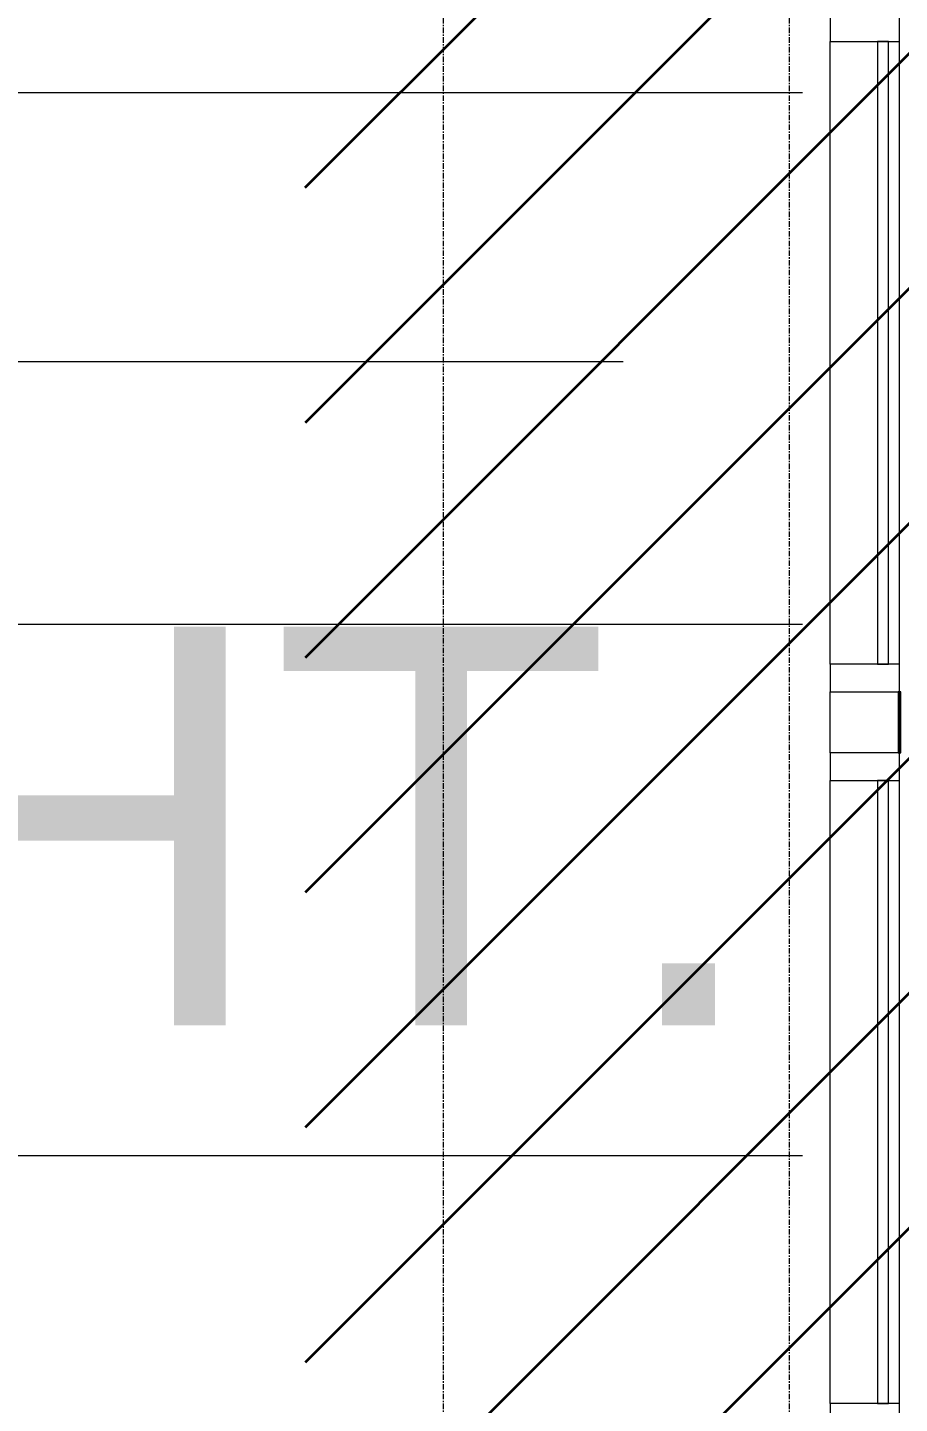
# Model space of a CAD drawing. Header units: inches. Extents: x 3268 to 7018, y 976 to 6708.
# Drawn here: x 5955.7 to 6034.4, y 4345.6 to 4469.9 of the extents above; entities that cross this region are included whole.
import ezdxf

# ---------------------------------------------------------------- set-up
doc = ezdxf.new("R2010")
doc.units = ezdxf.units.IN
doc.header["$MEASUREMENT"] = 0
doc.linetypes.add('Grid Line 1_2_', pattern=[0.8749999999999999, 0.4999999999999999, -0.125, 0.125, -0.125])
doc.linetypes.add('IMPORT-DASHED _2_', pattern=[8.999999999999996, 5.999999999999998, -2.999999999999999])
for name, color, linetype, lineweight in [('A-ANNO-NOTE', 131, 'Continuous', 20), ('A-DETL-GENF', 92, 'Continuous', 9), ('A-GLAZ-CURT', 52, 'Continuous', 9), ('A-GLAZ-CWMG', 51, 'Continuous', 9), ('C-ESMT-STBK', 4, 'IMPORT-DASHED _2_', 35), ('G-ANNO-TEXT', 231, 'Continuous', 9), ('S-GRID', 1, 'Continuous', 9), ('site_dwg', 8, 'Continuous', 9)]:
    doc.layers.add(name, color=color, linetype=linetype, lineweight=lineweight)
doc.styles.add('Arial', font='arial.ttf', dxfattribs={"height": 36})

# ---------------------------------------------------------------- blocks, each defined once
blk = doc.blocks.new('System Panel - GLA-01 - Insulated Glass - Clear-7885684-Overall Retail Plan Opt 2')
at = {"layer": 'A-GLAZ-CURT'}
for p, q in [((28.12499999998635, 1.999999999999545), (-28.12499999998635, 1.999999999999545)), ((-28.12499999998635, 1.999999999999545), (-28.12499999998635, 1.000000000000455)), ((28.12499999998635, 1.000000000000455), (28.12499999998635, 1.999999999999545)), ((-28.12499999998635, 1.000000000000455), (28.12499999998635, 1.000000000000455))]:
    blk.add_line(p, q, dxfattribs=at)
blk = doc.blocks.new('Rectangular Mullion - 2_5_ x 6_ rectangular-7885680-Overall Retail Plan Opt 2')
at = {"layer": 'A-GLAZ-CWMG'}
for p, q in [((6028.187843047483, 4412.39858256561), (6028.187843047483, 4468.648582565585)), ((6034.437843047483, 4412.39858256561), (6034.437843047483, 4468.648582565585))]:
    blk.add_line(p, q, dxfattribs=at)
blk = doc.blocks.new('Rectangular Mullion - 2_5_ x 6_ rectangular-7819528-Overall Retail Plan Opt 2')
at = {"layer": 'A-GLAZ-CWMG'}
for p, q in [((-2.49999999999909, 3.250000000000454), (0, 3.250000000000454)), ((-2.49999999999909, -3), (-2.49999999999909, 3.250000000000454)), ((0, 3.250000000000454), (0, -3)), ((0, -3), (-2.49999999999909, -3))]:
    blk.add_line(p, q, dxfattribs=at)
blk = doc.blocks.new('Rectangular Mullion - 2_5_ x 6_ rectangular-7819529-Overall Retail Plan Opt 2')
at = {"layer": 'A-GLAZ-CWMG'}
for p, q in [((0, 3.250000000000454), (-2.49999999999909, 3.250000000000454)), ((-2.49999999999909, 3.250000000000454), (-2.49999999999909, -3)), ((0, -3), (0, 3.250000000000454)), ((-2.49999999999909, -3), (0, -3))]:
    blk.add_line(p, q, dxfattribs=at)
blk = doc.blocks.new('Rectangular Mullion - 2_5_ x 6_ rectangular-7819532-Overall Retail Plan Opt 2')
at = {"layer": 'A-GLAZ-CWMG'}
for p, q in [((-1.250000000000909, 3.250000000000454), (1.250000000000909, 3.250000000000454)), ((-1.250000000000909, -3), (-1.250000000000909, 3.250000000000454)), ((1.250000000000909, 3.250000000000454), (1.250000000000909, -3)), ((1.250000000000909, -3), (-1.250000000000909, -3))]:
    blk.add_line(p, q, dxfattribs=at)
blk = doc.blocks.new('System Panel - Slab Edge Cover-8632122-Overall Retail Plan Opt 2')
at = {"layer": 'A-GLAZ-CURT'}
for p, q in [((2.749999999998181, 3.124999999999545), (-2.749999999998181, 3.124999999999545)), ((-2.749999999998181, 3.124999999999545), (-2.749999999998181, 2.875000000000454)), ((-2.749999999998181, 2.875000000000454), (2.749999999998181, 2.875000000000454)), ((2.749999999998181, 2.875000000000454), (2.749999999998181, 3.124999999999545))]:
    blk.add_line(p, q, dxfattribs=at)
blk = doc.blocks.new('Rectangular Mullion - 2_5_ x 6_ rectangular-7885681-Overall Retail Plan Opt 2')
at = {"layer": 'A-GLAZ-CWMG'}
for p, q in [((6028.187843047483, 4404.398582565616), (6028.187843047483, 4409.89858256561)), ((6034.437843047483, 4404.398582565616), (6034.437843047483, 4409.89858256561))]:
    blk.add_line(p, q, dxfattribs=at)
blk = doc.blocks.new('Rectangular Mullion - 2_5_ x 6_ rectangular-7885682-Overall Retail Plan Opt 2')
at = {"layer": 'A-GLAZ-CWMG'}
for p, q in [((6028.187843047483, 4345.648582565605), (6028.187843047483, 4401.898582565615)), ((6034.437843047483, 4345.648582565605), (6034.437843047483, 4401.898582565615))]:
    blk.add_line(p, q, dxfattribs=at)
blk = doc.blocks.new('site_dwg-12440225-Overall Retail Plan Opt 2')
at = {"layer": 'C-ESMT-STBK'}
h = blk.add_hatch(dxfattribs=at)
h.set_pattern_fill('FP_236', color=43, style=0, pattern_type=2)
h.set_pattern_definition([(41.19300000000002, (24349227.445, 9821790.73), (-9.878962955707756, 11.2874306606842), [])])
h.paths.add_polyline_path([(24340754.41764874, 9814238.256800799), (24341007.28369483, 9818038.207201697), (24340597.61508091, 9818336.289935663), (24339080.54507963, 9818175.041572), (24339041.04656363, 9818170.586227996), (24338991.68861391, 9818164.27902802), (24338951.70183868, 9818158.637384389), (24338912.96937073, 9818152.689061128), (24338874.36010189, 9818146.280125272), (24338835.87236292, 9818139.411975248), (24338797.50579851, 9818132.085986648), (24338766.50818425, 9818125.853604812), (24338766.89231019, 9818124.002092425), (24338807.18576453, 9818132.259389622), (24338846.06993594, 9818139.731584428), (24338885.04424, 9818146.727429258), (24338924.10287013, 9818153.245822722), (24338956.51865115, 9818158.316607647), (24338953.32382087, 9818110.342748318), (24338969.07279708, 9818112.710400388), (24339007.86497075, 9818118.055290567), (24339046.71994471, 9818122.92269113), (24339092.45343486, 9818128.037917001), (24340292.99008468, 9818255.650188034), (24340584.31472673, 9818286.605874758), (24340934.68922023, 9818031.666679043), (24340687.3560084, 9814314.861073798), (24339595.34670922, 9814726.863514047), (24339587.50957331, 9814715.68687136), (24338715.45843181, 9815327.180653278), (24338691.60180446, 9815293.158049863), (24339013.48739237, 9815068.288049085), (24339549.36884944, 9814692.907733086), (24340725.61240819, 9814249.124683892)])
h.paths.add_polyline_path([(24338722.46981283, 9815337.179779818), (24338763.80719084, 9815396.132170605), (24338658.92817304, 9815468.79891386), (24338617.74228099, 9815409.741564125), (24338722.19139668, 9815337.372683933)])

msp = doc.modelspace()

# ---------------------------------------------------------------- hatches: boundary and pattern name
at = {"layer": 'A-DETL-GENF'}
h = msp.add_hatch(dxfattribs=at)
h.set_pattern_fill('FP_270', style=0, pattern_type=2)
h.set_pattern_definition([(0, (0, 0), (0, 48), [])])
h.paths.add_polyline_path([(5457.625343047535, 4167.773582565584), (6025.687843047487, 4167.773582565584), (6025.687843047489, 4497.898582565581), (5785.531593047534, 4497.898582565582), (5785.531593047534, 4485.148582565582), (5751.250343047534, 4485.148582565582), (5751.250343047534, 4440.648582565582), (5638.250343047534, 4440.648582565582), (5638.250343047534, 4497.898582565583), (5557.250343047534, 4497.898582565583), (5557.250343047534, 4485.148582565584), (5457.625343047535, 4485.148582565584), (5457.625343047535, 4191.658970883642)])

# ---------------------------------------------------------------- linework, layer by layer
at = {"layer": 'A-ANNO-NOTE'}
msp.add_line((6009.467335950726, 4439.712232598348), (5814.844975765477, 4439.712232598348), dxfattribs=at)
at = {"layer": 'S-GRID', "linetype": 'Grid Line 1_2_'}
for p, q in [((5993.250343047522, 3355.523582565584), (5993.25034304753, 6288.946146825835)), ((6024.500343047525, 3355.523582565584), (6024.500343047521, 6288.94614682584))]:
    msp.add_line(p, q, dxfattribs=at)

# ---------------------------------------------------------------- block references
at = {"layer": 'A-GLAZ-CURT', "rotation": 269.9999999999999}
for name, p in [('System Panel - GLA-01 - Insulated Glass - Clear-7885684-Overall Retail Plan Opt 2', (6031.437843047483, 4440.523582565597)), ('System Panel - Slab Edge Cover-8632122-Overall Retail Plan Opt 2', (6031.437843047483, 4407.148582565613)), ('System Panel - GLA-01 - Insulated Glass - Clear-7885684-Overall Retail Plan Opt 2', (6031.437843047483, 4373.77358256561))]:
    msp.add_blockref(name, p, dxfattribs=at)
at = {"layer": 'A-GLAZ-CWMG', "rotation": 89.99999999999994}
msp.add_blockref('Rectangular Mullion - 2_5_ x 6_ rectangular-7819529-Overall Retail Plan Opt 2', (6031.437843047483, 4471.148582565584), dxfattribs=at)
at = {"layer": 'A-GLAZ-CWMG'}
for name in ['Rectangular Mullion - 2_5_ x 6_ rectangular-7885680-Overall Retail Plan Opt 2', 'Rectangular Mullion - 2_5_ x 6_ rectangular-7885680-Overall Retail Plan Opt 2', 'Rectangular Mullion - 2_5_ x 6_ rectangular-7885681-Overall Retail Plan Opt 2', 'Rectangular Mullion - 2_5_ x 6_ rectangular-7885681-Overall Retail Plan Opt 2', 'Rectangular Mullion - 2_5_ x 6_ rectangular-7885682-Overall Retail Plan Opt 2']:
    msp.add_blockref(name, (0, 0), dxfattribs=at)
at = {"layer": 'A-GLAZ-CWMG', "extrusion": (0, 0, -1), "rotation": 270.0000000000001}
for name, p in [('Rectangular Mullion - 2_5_ x 6_ rectangular-7819532-Overall Retail Plan Opt 2', (-6031.437843047483, 4411.14858256561)), ('Rectangular Mullion - 2_5_ x 6_ rectangular-7819532-Overall Retail Plan Opt 2', (-6031.437843047483, 4403.148582565615)), ('Rectangular Mullion - 2_5_ x 6_ rectangular-7819528-Overall Retail Plan Opt 2', (-6031.437843047483, 4343.148582565605))]:
    msp.add_blockref(name, p, dxfattribs=at)
at = {"layer": 'site_dwg', "color": 53, "lineweight": 15, "rotation": 3.810000000000009}
msp.add_blockref('site_dwg-12440225-Overall Retail Plan Opt 2', (-23628768.691637, -11408316.78144797), dxfattribs=at)

# ---------------------------------------------------------------- texts
at = {"layer": 'G-ANNO-TEXT', "color": 7, "lineweight": 20, "insert": (5810.029852099163, 4415.789993252864), "char_height": 35.99999999999999, "width": 260.58, "attachment_point": 1, "style": 'Arial'}
msp.add_mtext('CLG. HT.', dxfattribs=at)

doc.saveas('drawing.dxf')
